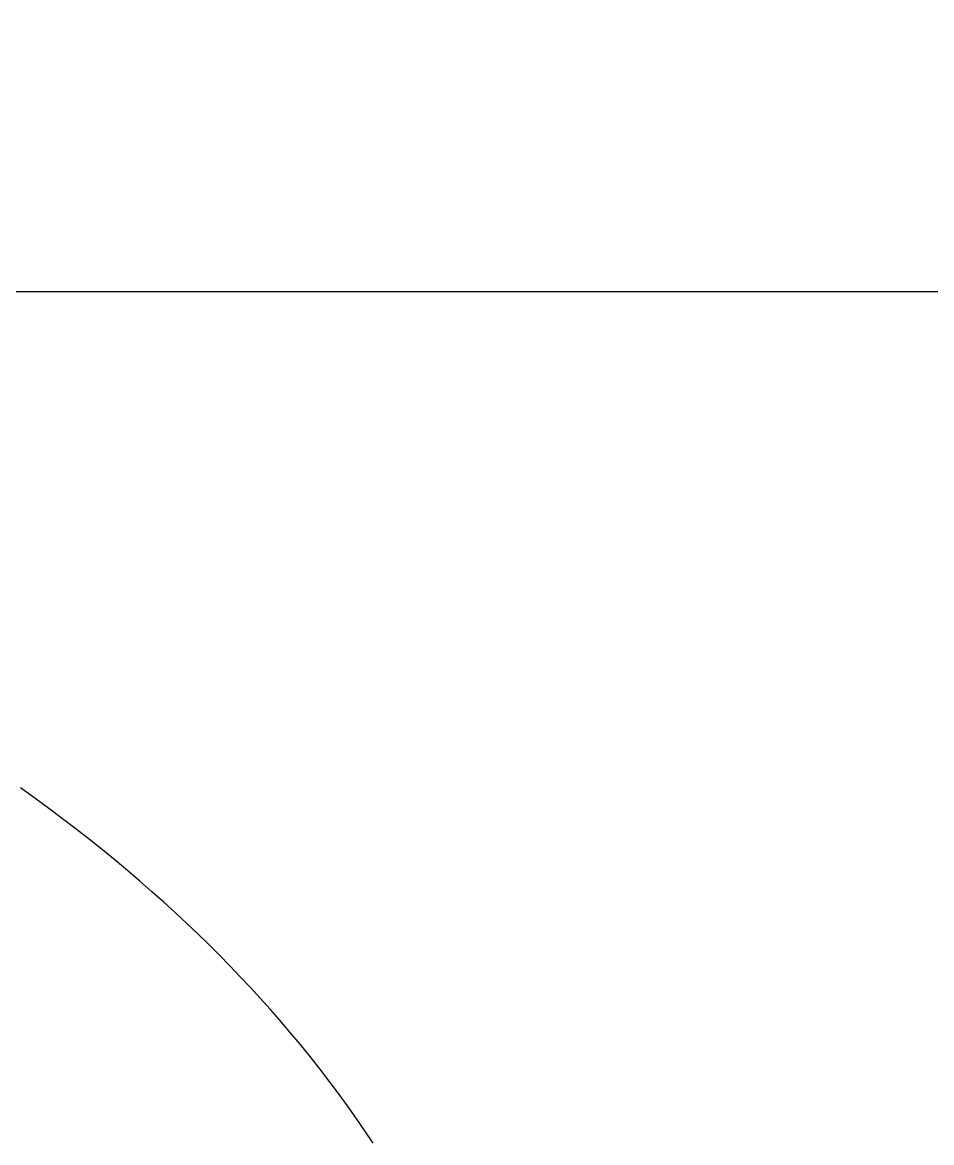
# Model space of a CAD drawing. Extents: x -13345 to 10098, y -1643 to 9113.
# Drawn here: x -9321.683 to -9317.679, y 3482.781 to 3487.712 of the extents above; entities that cross this region are included whole.
import ezdxf

# ---------------------------------------------------------------- set-up
doc = ezdxf.new("R2010")
doc.units = 0
doc.header["$LTSCALE"] = 192
doc.header["$MEASUREMENT"] = 0
doc.layers.add('COMMON AREA FILL', color=7, linetype='CONTINUOUS', true_color=0xdedede)
doc.layers.add('UTILITIES-PLUMB', color=2, linetype='CONTINUOUS')

# ---------------------------------------------------------------- blocks, each defined once
blk = doc.blocks.new('OVL-II-2')
at = {"layer": 'UTILITIES-PLUMB'}
blk.add_lwpolyline([(7.812, 15.2527), (7.7755, 15.3076), (7.738, 15.3623), (7.6994, 15.4169), (7.6599, 15.4714), (7.6192, 15.5258), (7.5776, 15.58), (7.5348, 15.6341), (7.4911, 15.6879), (7.4463, 15.7416), (7.4235, 15.7684), (7.4005, 15.7951), (7.3585, 15.843), (7.3156, 15.8907), (7.2719, 15.9382), (7.2274, 15.9856), (7.182, 16.0328), (7.1357, 16.0799), (7.0885, 16.1268), (7.0404, 16.1736), (6.9914, 16.2203), (6.9414, 16.2669), (6.8905, 16.3134), (6.8385, 16.3597), (6.7856, 16.4059), (6.7316, 16.4521), (6.6765, 16.4981), (6.6203, 16.544), (6.5631, 16.5898), (6.5047, 16.6355), (6.4452, 16.6811), (6.3845, 16.7266), (6.3227, 16.7719), (6.2596, 16.8171)], dxfattribs=at)

msp = doc.modelspace()

# ---------------------------------------------------------------- linework, layer by layer
at = {"layer": 'COMMON AREA FILL'}
msp.add_lwpolyline([(-9240.332, 3988.5259), (-9240.3319, 3261.2759), (-9324.332, 3261.2759), (-9324.332, 3321.2759), (-9312.332, 3321.2759), (-9312.332, 3486.5259), (-9624.3196, 3486.5259), (-9624.3196, 3479.2759), (-9557.0696, 3479.2759), (-9557.0696, 3407.2759), (-9683.1496, 3407.2759), (-9683.1496, 3450.9934), (-9698.3196, 3450.9934), (-9698.3206, 3649.7759), (-9544.3196, 3649.7759), (-9544.3196, 3577.7759), (-9624.3196, 3577.7759), (-9624.3196, 3570.5259), (-9346.0696, 3570.5259), (-9346.0696, 3835.7761), (-9698.3196, 3835.7761), (-9698.3196, 3837.0262), (-10195.125, 3837.0262)], dxfattribs=at)

# ---------------------------------------------------------------- block references
at = {"layer": 'UTILITIES-PLUMB'}
msp.add_blockref('OVL-II-2', (-9327.9508, 3467.5259), dxfattribs=at)

doc.saveas('drawing.dxf')
